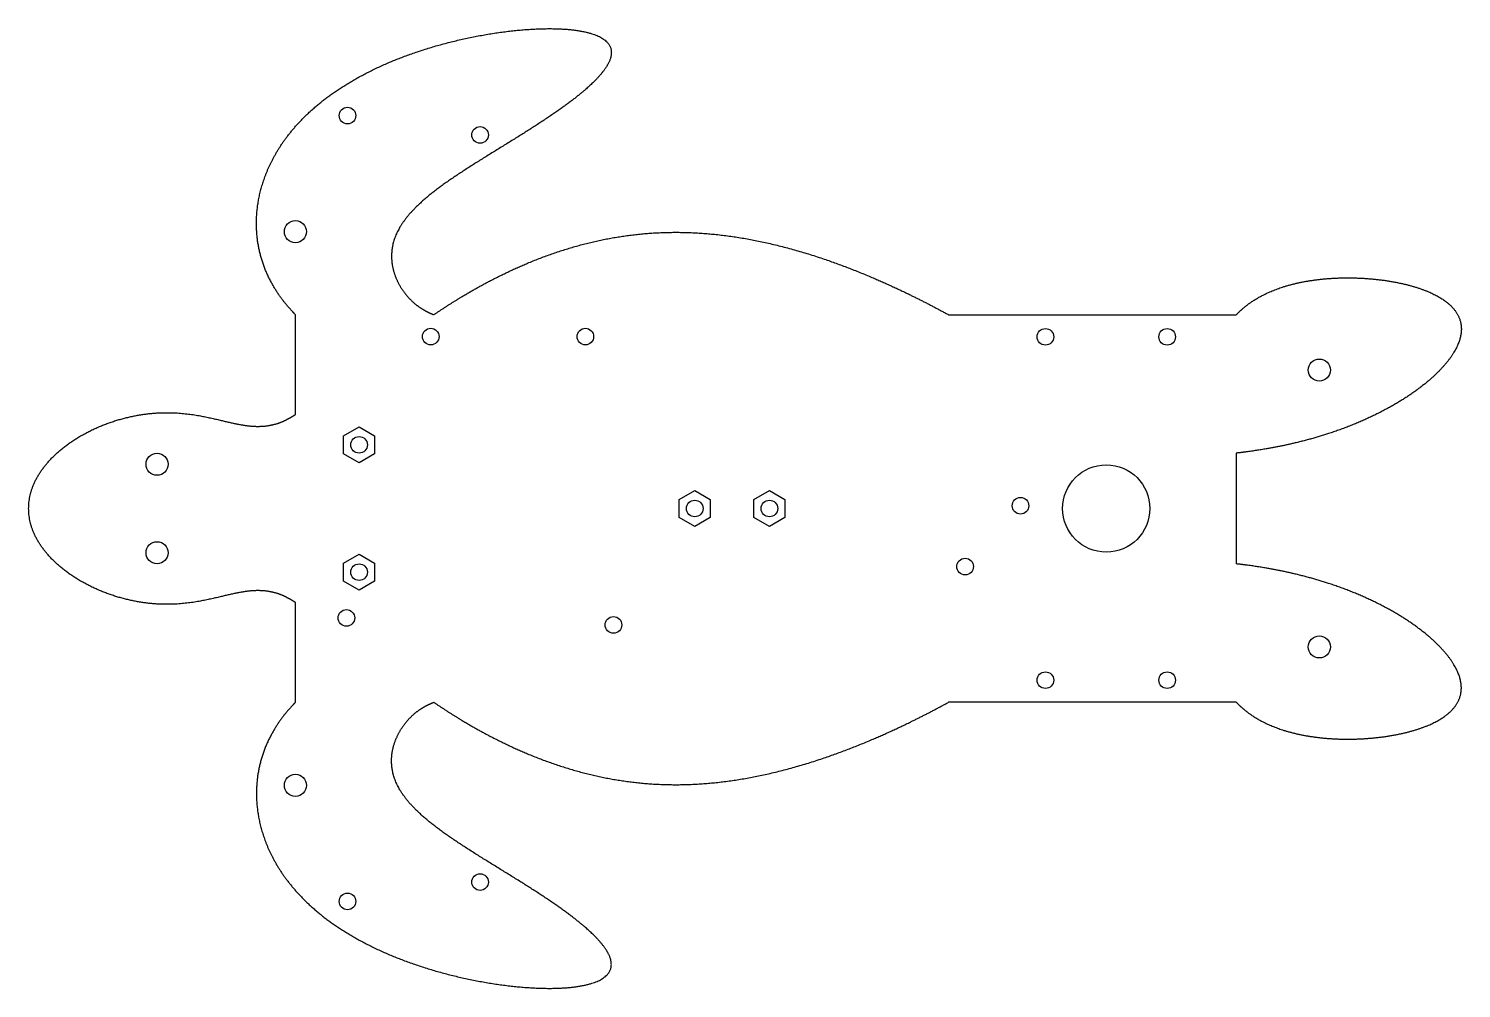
# Model space of a CAD drawing. Header units: millimetres. Extents: x -48 to 211, y -122 to 52.
import ezdxf

# ---------------------------------------------------------------- set-up
doc = ezdxf.new("R2010")
doc.units = ezdxf.units.MM
doc.layers.get('0').update_dxf_attribs({"linetype": 'CONTINUOUS'})

msp = doc.modelspace()

# ---------------------------------------------------------------- linework, layer by layer
for p, q in [((0, -18), (0, 0)), ((118, 0), (170, 0)), ((170, -25), (170, -45)), ((170, -25), (170, -45)), ((0, -70), (0, -52)), ((0, -70), (0, -52)), ((170, -70), (118, -70))]:
    msp.add_line(p, q)
for points in [[(11.5, -26.74), (8.7, -25.12), (8.7, -21.89), (11.5, -20.27), (14.3, -21.89), (14.3, -25.12)], [(69.34, -33.38), (72.14, -31.77), (74.94, -33.38), (74.94, -36.62), (72.14, -38.23), (69.34, -36.62)], [(82.84, -36.62), (82.84, -33.38), (85.64, -31.77), (88.44, -33.38), (88.44, -36.62), (85.64, -38.23)], [(8.7, -44.89), (11.5, -43.27), (14.3, -44.89), (14.3, -48.12), (11.5, -49.74), (8.7, -48.12)]]:
    msp.add_lwpolyline(points, close=True)
for centre, radius in [((9.41, 35.96), 1.5), ((33.36, 32.47), 1.5), ((0, 15), 2), ((24.44, -3.96), 1.5), ((52.38, -3.96), 1.5), ((135.5, -4), 1.5), ((157.5, -4), 1.5), ((185, -10), 2), ((11.5, -23.5), 1.5), ((-25, -27), 2), ((146.5, -35), 7.88), ((72.14, -35), 1.5), ((85.64, -35), 1.5), ((131, -34.5), 1.5), ((-25, -43), 2), ((121, -45.5), 1.5), ((11.5, -46.5), 1.5), ((9.2, -54.76), 1.5), ((57.46, -56.03), 1.5), ((185, -60), 2), ((135.5, -66), 1.5), ((157.5, -66), 1.5), ((0, -85), 2), ((33.36, -102.47), 1.5), ((9.41, -105.96), 1.5)]:
    msp.add_circle(centre, radius)
for points in [[(0, 0), (-0.55, 0.56), (-1.61, 1.71), (-3.03, 3.5), (-4.6, 5.99), (-6.03, 9.3), (-6.9, 12.8), (-7.2, 16.45), (-6.9, 20.22), (-5.98, 24.04), (-4.4, 27.86), (-2.12, 31.6), (0.86, 35.18), (4.55, 38.54), (8.94, 41.61), (13.95, 44.36), (19.52, 46.74), (25.5, 48.7), (31.72, 50.21), (37.95, 51.25), (43.87, 51.76), (49.13, 51.71), (53.36, 51.06), (56.21, 49.82), (57.45, 47.99), (57, 45.63), (54.93, 42.84), (51.51, 39.76), (47.07, 36.51), (42.02, 33.22), (36.76, 29.99), (31.67, 26.87), (27.05, 23.85), (23.18, 20.91), (20.21, 18), (18.24, 15.11), (17.29, 12.24), (17.24, 9.44), (17.93, 6.83), (19.16, 4.5), (20.78, 2.55), (22.32, 1.31), (23.61, 0.58), (24.53, 0.18), (25, 0)], [(25, 0), (26.68, 1.14), (30.05, 3.33), (35.16, 6.3), (42.07, 9.65), (50.88, 12.73), (59.88, 14.61), (69.08, 15.21), (78.5, 14.49), (88.11, 12.54), (97.9, 9.46), (105.86, 6.16), (111.9, 3.25), (115.96, 1.11), (118, 0)], [(170, 0), (170.51, 0.53), (171.6, 1.55), (173.43, 2.91), (176.28, 4.42), (180.5, 5.76), (185.31, 6.56), (190.56, 6.8), (195.97, 6.46), (201.14, 5.53), (205.6, 4.01), (208.91, 1.94), (210.74, -0.64), (210.94, -3.61), (209.61, -6.82), (206.98, -10.1), (203.34, -13.26), (198.94, -16.18), (193.96, -18.77), (188.52, -20.97), (182.71, -22.77), (177.78, -23.87), (173.95, -24.51), (171.33, -24.85), (170, -25)], [(0, -52), (-0.45, -51.69), (-1.35, -51.12), (-2.74, -50.43), (-4.66, -49.87), (-7.19, -49.72), (-9.86, -50.06), (-12.76, -50.75), (-15.98, -51.55), (-19.62, -52.21), (-23.71, -52.46), (-28.23, -52.07), (-33.01, -50.9), (-37.75, -48.93), (-42.06, -46.2), (-45.54, -42.84), (-47.81, -39.04), (-48.6, -35), (-47.81, -30.96), (-45.54, -27.16), (-42.06, -23.8), (-37.75, -21.07), (-33.01, -19.1), (-28.23, -17.93), (-23.71, -17.54), (-19.62, -17.79), (-15.98, -18.45), (-12.76, -19.25), (-9.86, -19.94), (-7.19, -20.28), (-4.66, -20.13), (-2.74, -19.57), (-1.35, -18.88), (-0.45, -18.31), (0, -18)], [(170, -70), (170.51, -70.53), (171.6, -71.55), (173.43, -72.91), (176.28, -74.42), (180.5, -75.76), (185.31, -76.56), (190.56, -76.8), (195.97, -76.46), (201.14, -75.53), (205.6, -74.01), (208.91, -71.94), (210.74, -69.36), (210.94, -66.39), (209.61, -63.18), (206.98, -59.9), (203.34, -56.74), (198.94, -53.82), (193.96, -51.23), (188.52, -49.03), (182.71, -47.23), (177.78, -46.13), (173.95, -45.49), (171.33, -45.15), (170, -45)], [(0, -70), (-0.55, -70.56), (-1.61, -71.71), (-3.03, -73.5), (-4.6, -75.99), (-6.03, -79.3), (-6.9, -82.8), (-7.2, -86.45), (-6.9, -90.22), (-5.98, -94.04), (-4.4, -97.86), (-2.12, -101.6), (0.86, -105.18), (4.55, -108.54), (8.94, -111.61), (13.95, -114.36), (19.52, -116.74), (25.5, -118.7), (31.72, -120.21), (37.95, -121.25), (43.87, -121.76), (49.13, -121.71), (53.36, -121.06), (56.21, -119.82), (57.45, -117.99), (57, -115.63), (54.93, -112.84), (51.51, -109.76), (47.07, -106.51), (42.02, -103.22), (36.76, -99.99), (31.67, -96.87), (27.05, -93.85), (23.18, -90.91), (20.21, -88), (18.24, -85.11), (17.29, -82.24), (17.24, -79.44), (17.93, -76.83), (19.16, -74.5), (20.78, -72.55), (22.32, -71.31), (23.61, -70.58), (24.53, -70.18), (25, -70)], [(25, -70), (26.68, -71.14), (30.05, -73.33), (35.16, -76.3), (42.07, -79.65), (50.88, -82.73), (59.88, -84.61), (69.08, -85.21), (78.5, -84.49), (88.11, -82.54), (97.9, -79.46), (105.86, -76.16), (111.9, -73.25), (115.96, -71.11), (118, -70)]]:
    msp.add_open_spline(points, degree=5)

doc.saveas('drawing.dxf')
